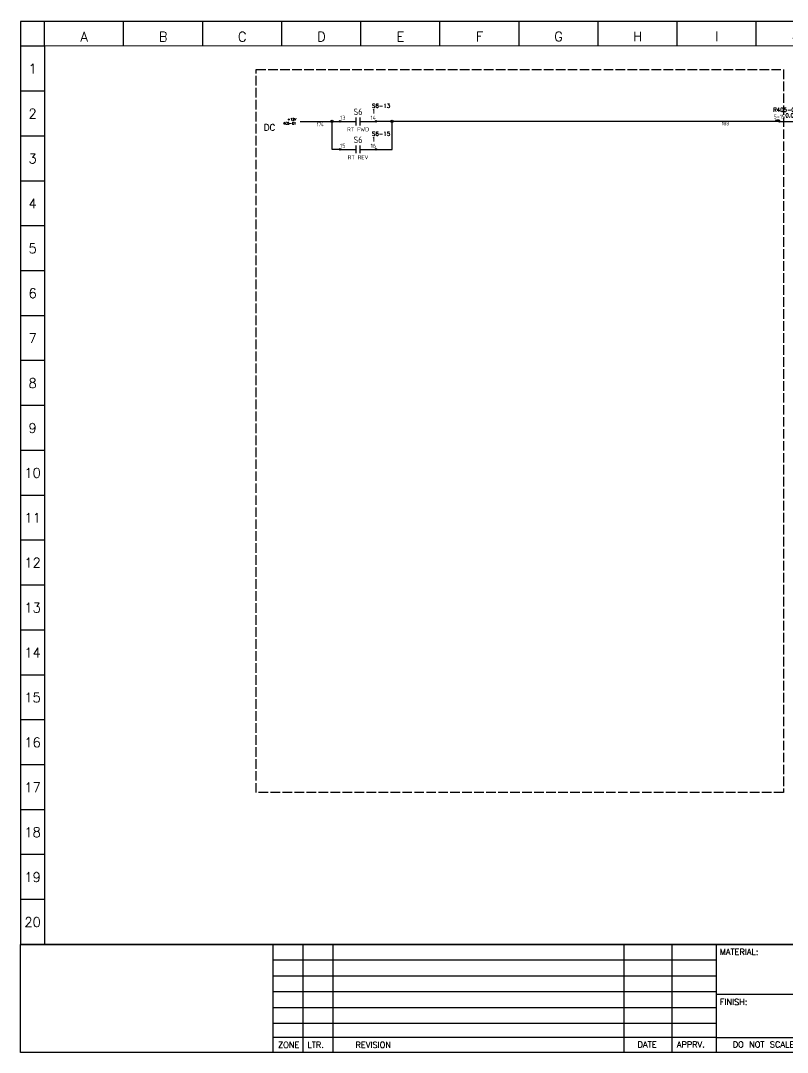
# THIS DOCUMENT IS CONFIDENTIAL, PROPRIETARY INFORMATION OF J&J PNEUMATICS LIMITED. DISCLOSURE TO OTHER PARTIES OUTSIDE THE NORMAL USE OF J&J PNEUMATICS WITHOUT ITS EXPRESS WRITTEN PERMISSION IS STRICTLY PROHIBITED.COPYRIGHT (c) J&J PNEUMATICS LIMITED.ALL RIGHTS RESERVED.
# Model space of a CAD drawing. Header units: millimetres. Extents: x 0 to 1020, y 0 to 646.
# Drawn here: x 0 to 480, y 0 to 646 of the extents above; entities that cross this region are included whole.
import ezdxf
from ezdxf.enums import TextEntityAlignment as Align

# ---------------------------------------------------------------- set-up
doc = ezdxf.new("R2010")
doc.units = ezdxf.units.MM
doc.header["$LTSCALE"] = 0.5
doc.linetypes.add('ACAD_ISO02W100', pattern=[15, 12, -3])
for name, color, linetype in [('LOCBOX', 7, 'ACAD_ISO02W100'), ('NETLIST', 50, 'Continuous'), ('OUTLINE_0', 7, 'Continuous'), ('OUTLINE_GRID', 7, 'Continuous'), ('SYMS', 7, 'Continuous'), ('WIREFIXED', 7, 'Continuous'), ('WIRES', 7, 'Continuous')]:
    doc.layers.add(name, color=color, linetype=linetype)
doc.styles.add('MONOTXT', font='monotxt', dxfattribs={"height": 0.125})
doc.styles.get("Standard").update_dxf_attribs({"font": 'txt.shx', "bigfont": 'gbcbig.shx'})
doc.styles.add('WD', font='romans.shx', dxfattribs={"bigfont": 'gbcbig.shx'})
doc.styles.add('WD_IEC', font='isocp2.shx', dxfattribs={"width": 0.9, "height": 4})

# ---------------------------------------------------------------- blocks, each defined once
blk = doc.blocks.new('CONTRELEC 2016 BLOCK')
for p, q in [((131.63, 68.75), (131.63, 12.5)), ((147.26, 68.75), (147.26, 12.5)), ((162.88, 68.75), (162.88, 12.5)), ((314.74, 68.75), (314.74, 12.5)), ((339.74, 68.75), (339.74, 12.5)), ((362.88, 68.75), (362.88, 12.5)), ((444.47, 68.75), (444.47, 12.5)), ((512.88, 68.75), (512.88, 12.5)), ((562.5, 68.75), (562.5, 12.5)), ((587.5, 68.75), (587.5, 12.5)), ((702.25, 68.75), (702.25, 12.5)), ((362.88, 60.54), (131.63, 60.54)), ((587.5, 60.54), (512.88, 60.54)), ((544.24, 60.54), (544.24, 12.5)), ((362.88, 52.29), (131.63, 52.29)), ((587.5, 52.27), (512.88, 52.27)), ((362.88, 44.04), (131.63, 44.04)), ((587.5, 44.04), (512.88, 44.04)), ((702.25, 45.31), (850, 45.31)), ((362.88, 42.79), (444.47, 42.79)), ((444.47, 42.9), (513.01, 42.9)), ((362.88, 35.79), (131.63, 35.79)), ((587.5, 35.79), (512.88, 35.79)), ((362.88, 27.54), (131.63, 27.54)), ((587.5, 27.54), (512.88, 27.54)), ((587.24, 27.38), (850, 27.38)), ((362.88, 20.29), (131.63, 20.29)), ((362.88, 20.29), (444.47, 20.29)), ((587.5, 20.29), (512.88, 20.29)), ((702.25, 20.31), (850, 20.31)), ((753.23, 20.31), (753.23, 12.5)), ((812.7, 20.31), (812.7, 12.5))]:
    blk.add_line(p, q)
blk.add_lwpolyline([(0, 68.75), (850, 68.75), (850, 12.5), (0, 12.5)], close=True)
at = {"layer": 'OUTLINE_0', "linetype": 'Continuous'}
blk.add_line((544.24, 12.5), (562.5, 12.5), dxfattribs=at)
at = {"insert": (784.15, 34.85), "char_height": 2.5, "width": 3.4096, "attachment_point": 1}
blk.add_mtext('\\pi0.87148;-', dxfattribs=at)
at = {"layer": 'OUTLINE_0'}
for s, height, p in [('MATERIAL:', 3.125, (364.7, 63.28)), ('UNLESS OTHERWISE SPECIFIED', 2.35, (448.97, 64.79)), ('APPROVALS', 3, (520.53, 63.28)), ('DATE', 3, (568.82, 63.28)), ('TITLE', 3, (590.57, 63.19)), ('TOLERANCES ARE:', 2.35, (448.97, 56.96)), ('DIMENSIONS ARE IN INCHES', 2.35, (448.97, 60.88)), ('FRACTIONS', 2.35, (449.01, 53.04)), ('DECIMALS', 2.35, (473.22, 52.96)), ('ANGLES', 2.35, (495.17, 52.96)), ('DRAWN', 3, (515.21, 54.5)), ('%%P 1/64', 2.35, (450.01, 48.43)), ('.XX%%P.01', 2.35, (474.49, 48.43)), ('%%P 30%%D', 2.35, (496.69, 48.43)), ('CHECKED', 3, (515.21, 45.93)), ('.XXX%%P.005', 2.35, (473.98, 43.89)), ('DRAWING No.', 3, (705.14, 40.21)), ('FINISH:', 3.125, (364.7, 37.21)), ('APPROVAL', 3, (515.21, 37.77)), ('RELEASED', 3, (515.21, 29.61)), ('ENQUIRY/JOB NUMBER', 3, (589.63, 22.91)), ('FILE:', 3, (706.25, 22.18)), ('ZONE', 3.125, (134.3, 14.8)), ('LTR.', 3.125, (149.63, 14.83)), ('REVISION', 3.125, (174.72, 14.83)), ('DATE', 3.125, (321.88, 15.05)), ('APPRV.', 3.125, (342.3, 15.05)), ('DO NOT SCALE DRAWING', 3.125, (371.49, 15.05)), ('SCALE:', 3, (706.25, 15.11)), ('SHT    OF', 3, (765.79, 15.11))]:
    blk.add_text(s, height=height, dxfattribs=at).set_placement(p)
at = {"layer": 'OUTLINE_0', "style": 'WD'}
blk.add_text('REV.', height=3, dxfattribs=at).set_placement((816.29, 15.11))
at = {"layer": 'OUTLINE_0', "insert": (446.94, 41.22), "char_height": 1.875, "width": 63.19, "attachment_point": 1, "style": 'MONOTXT'}
blk.add_mtext('THIS DOCUMENT IS CONFIDENTIAL, PROPRIETARY INFORMATION OF CONTRELEC LIMITED. DISCLOSURE TO OTHER PARTIES OUTSIDE THE NORMAL USE OF CONTRELEC LIMITED WITHOUT ITS EXPRESS WRITTEN PERMISSION IS STRICTLY PROHIBITED. COPYRIGHT (C) CONTRELEC LIMITED.^JALL RIGHTS RESERVED.', dxfattribs=at)
at = {"layer": 'OUTLINE_0', "style": 'WD'}
for tag, height, p in [('DWGDESC1', 5, (644.66, 57.89)), ('EDBY', 3, (553.37, 56.41)), ('EDDATE', 3, (575, 56.41)), ('CKBY', 3, (553.37, 48.16)), ('CKDATE', 3, (575, 48.16)), ('DWGDESC2', 5, (645.03, 47.96)), ('DWGDESC3', 5, (645.15, 37.57)), ('PROJDESC', 5, (642.81, 17.97)), ('REVISION', 3, (835.28, 16.64))]:
    blk.add_attdef(tag, text='', height=height, dxfattribs=at).set_placement(p, align=Align.MIDDLE_CENTER)
blk.add_attdef('DWGNO', text='', height=5, dxfattribs=at).set_placement((782.6, 33.58), align=Align.MIDDLE_RIGHT)
blk.add_attdef('SHEETNO', text='', height=5, dxfattribs=at).set_placement((788, 33.58), align=Align.MIDDLE_LEFT)
for tag, p, height in [('FILENAME', (721.45, 22.05), 3), ('SCALE', (725.62, 15.05), 3), ('SH', (776.35, 15.29), 3), ('NSH', (796.5, 15.11), 3.12)]:
    blk.add_attdef(tag, p, '', height=height, dxfattribs=at)
at = {"layer": 'OUTLINE_0', "style": 'WD', "flags": 1}
blk.add_attdef('WD_TB', (567.05, 15.25), '', height=3, dxfattribs=at)
blk = doc.blocks.new('2010 Grid')
at = {"layer": 'OUTLINE_GRID'}
for p, q in [((0, 481.25), (0, 0)), ((850, 481.25), (0, 481.25)), ((12.5, 468.31), (12.5, 481.25)), ((53.75, 468.33), (53.75, 481.27)), ((95, 468.35), (95, 481.29)), ((136.25, 468.37), (136.25, 481.32)), ((177.5, 468.39), (177.5, 481.34)), ((218.75, 468.41), (218.75, 481.36)), ((260, 468.44), (260, 481.38)), ((301.25, 468.46), (301.25, 481.4)), ((342.5, 468.48), (342.5, 481.43)), ((383.75, 468.5), (383.75, 481.45)), ((425, 468.52), (425, 481.47)), ((466.25, 468.55), (466.25, 481.49)), ((507.5, 468.57), (507.5, 481.51)), ((548.75, 468.59), (548.75, 481.53)), ((590, 468.61), (590, 481.56)), ((631.25, 468.63), (631.25, 481.58)), ((672.5, 468.66), (672.5, 481.6)), ((713.75, 468.68), (713.75, 481.62)), ((755, 468.7), (755, 481.64)), ((796.25, 468.72), (796.25, 481.67)), ((837.5, 468.74), (837.5, 481.69)), ((850, 481.25), (850, 0)), ((12.5, 468.31), (0, 468.31)), ((837.5, 468.74), (12.5, 468.31)), ((12.5, 468.31), (12.5, 0)), ((837.5, 468.74), (837.5, 0)), ((850, 468.74), (837.5, 468.74)), ((12.5, 444.89), (0, 444.89)), ((850, 445.33), (837.5, 445.33)), ((12.5, 421.47), (0, 421.47)), ((850, 421.91), (837.5, 421.91)), ((850, 398.5), (837.5, 398.5)), ((12.5, 398.06), (0, 398.06)), ((12.5, 374.64), (0, 374.64)), ((850, 375.08), (837.5, 375.08)), ((12.5, 351.23), (0, 351.23)), ((850, 351.67), (837.5, 351.67)), ((850, 328.25), (837.5, 328.25)), ((12.5, 327.81), (0, 327.81)), ((12.5, 304.4), (0, 304.4)), ((850, 304.84), (837.5, 304.84)), ((12.5, 280.98), (0, 280.98)), ((850, 281.42), (837.5, 281.42)), ((12.5, 257.57), (0, 257.57)), ((850, 258.01), (837.5, 258.01)), ((12.5, 234.15), (0, 234.15)), ((850, 234.59), (837.5, 234.59)), ((12.5, 210.74), (0, 210.74)), ((850, 211.18), (837.5, 211.18)), ((12.5, 187.32), (0, 187.32)), ((850, 187.76), (837.5, 187.76)), ((12.5, 163.91), (0, 163.91)), ((850, 164.35), (837.5, 164.35)), ((12.5, 140.49), (0, 140.49)), ((850, 140.93), (837.5, 140.93)), ((12.5, 117.08), (0, 117.08)), ((850, 117.51), (837.5, 117.51)), ((12.5, 93.66), (0, 93.66)), ((850, 94.1), (837.5, 94.1)), ((12.5, 70.25), (0, 70.25)), ((850, 70.68), (837.5, 70.68)), ((12.5, 46.83), (0, 46.83)), ((850, 47.27), (837.5, 47.27)), ((12.5, 23.42), (0, 23.42)), ((850, 23.85), (837.5, 23.85)), ((850, 0), (0, 0))]:
    blk.add_line(p, q, dxfattribs=at)
at = {"layer": 'OUTLINE_GRID', "char_height": 5, "width": 17.7556, "attachment_point": 5}
for s, insert in [('A', (33.12, 473.28)), ('B', (74.38, 473.3)), ('C', (115.62, 473.32)), ('D', (156.88, 473.34)), ('E', (198.12, 473.37)), ('F', (239.38, 473.39)), ('G', (280.62, 473.41)), ('H', (321.88, 473.43)), ('I', (363.12, 473.45)), ('J', (404.37, 473.48)), ('K', (445.62, 473.5)), ('L', (486.88, 473.52)), ('M', (528.12, 473.54)), ('N', (569.38, 473.56)), ('O', (610.62, 473.59)), ('P', (651.88, 473.61)), ('Q', (693.12, 473.63)), ('R', (734.38, 473.65)), ('S', (775.62, 473.67)), ('T', (816.88, 473.69)), ('1', (6.25, 456.6)), ('1', (843.75, 457.04)), ('2', (843.75, 433.62)), ('2', (6.25, 433.18)), ('3', (6.25, 409.77)), ('3', (843.75, 410.21)), ('4', (6.25, 386.35)), ('4', (843.75, 386.79)), ('5', (843.75, 363.37)), ('5', (6.25, 362.94)), ('6', (6.25, 339.52)), ('6', (843.75, 339.96)), ('7', (6.25, 316.11)), ('7', (843.75, 316.54)), ('8', (6.25, 292.69)), ('8', (843.75, 293.13)), ('9', (6.25, 269.28)), ('9', (843.75, 269.71)), ('10', (6.25, 245.86)), ('10', (843.75, 246.3)), ('11', (6.25, 222.44)), ('11', (843.75, 222.88)), ('12', (6.25, 199.03)), ('12', (843.75, 199.47)), ('13', (6.25, 175.61)), ('13', (843.75, 176.05)), ('14', (6.25, 152.2)), ('14', (843.75, 152.64)), ('15', (6.25, 128.78)), ('15', (843.75, 129.22)), ('16', (6.25, 105.37)), ('16', (843.75, 105.81)), ('17', (6.25, 81.95)), ('17', (843.75, 82.39)), ('18', (6.25, 58.54)), ('18', (843.75, 58.98)), ('19', (843.75, 35.56)), ('19', (6.25, 35.12)), ('20', (6.25, 11.71)), ('20', (843.75, 12.15))]:
    blk.add_mtext(s, dxfattribs=dict(at, insert=insert))
blk = doc.blocks.new('CONTACT-NO')
for p, q in [((2.5, 0), (12.5, 0)), ((12.5, -2.5), (12.5, 2.5)), ((15, -2.5), (15, 2.5)), ((15, 0), (25, 0))]:
    blk.add_line(p, q)
for centre in [(2.5, 0), (25, 0)]:
    blk.add_circle(centre, 0.5)
at = {"style": 'WD_IEC', "flags": 1}
blk.add_attdef('LOC', text='', height=4, dxfattribs=at).set_placement((13.75, 11), align=Align.MIDDLE_CENTER)
at = {"style": 'WD_IEC'}
for tag, height, p in [('TAG1', 4, (13.75, 6)), ('DESC1', 2.5, (13.75, -5))]:
    blk.add_attdef(tag, text='', height=height, dxfattribs=at).set_placement(p, align=Align.MIDDLE_CENTER)
for tag, p, height, flags in [('X4TERM01', (2.5, 0), 0.64, 1), ('TERM01', (2.5, 1), 2.5, 8), ('X1TERM02', (25, 0), 0.64, 1)]:
    blk.add_attdef(tag, p, '', height=height, dxfattribs=dict(at, flags=flags))
at = {"style": 'WD_IEC', "flags": 8}
blk.add_attdef('TERM02', text='', height=2.5, dxfattribs=at).set_placement((25, 1), align=Align.RIGHT)
at = {"layer": 'NETLIST'}
for tag, p, height in [('NETTAG', (22.5, 8.5), 2.5), ('NETVALUE', (22.5, 5), 2.56)]:
    blk.add_attdef(tag, p, '', height=height, dxfattribs=at)
blk = doc.blocks.new('INTERCONNECT-H1')
blk.add_line((-2.5, 0), (12.5, 0))
for centre in [(-2.5, 0), (12.5, 0)]:
    blk.add_circle(centre, 0.5)
at = {"style": 'WD_IEC', "flags": 1}
for tag, height, p in [('LOC', 4, (5, 10)), ('TAG1', 4, (-2.43, 3.16)), ('DESC1', 2.5, (5, -2.5))]:
    blk.add_attdef(tag, text='', height=height, dxfattribs=at).set_placement(p, align=Align.MIDDLE_CENTER)
at = {"style": 'WD_IEC', "flags": 8}
for tag, p in [('TERM01', (-2.5, 1)), ('TERM02', (12.5, 1))]:
    blk.add_attdef(tag, text='', height=2.5, dxfattribs=at).set_placement(p, align=Align.BOTTOM_CENTER)
at = {"style": 'WD_IEC', "flags": 1}
blk.add_attdef('X4TERM01', (-2.5, 0), '', height=0.5, dxfattribs=at)
blk.add_attdef('X1TERM02', text='', height=0.5, dxfattribs=at).set_placement((12.5, 0), align=Align.RIGHT)
at = {"layer": 'NETLIST'}
for tag, p in [('NETTAG', (5, 6)), ('NETVALUE', (5, 2.5))]:
    blk.add_attdef(tag, text='', height=2.5, dxfattribs=at).set_placement(p, align=Align.CENTER)
blk.add_attdef('X4TERMDESC01', text='', height=1, dxfattribs=at).set_placement((-2.5, 0), align=Align.RIGHT)
blk.add_attdef('X1TERMDESC02', (12.5, 0), '', height=1, dxfattribs=at)
blk = doc.blocks.new('WDDOT')
for radius in [0.72, 0.449, 0.223]:
    blk.add_circle((0, 0), radius)
blk = doc.blocks.new('WD_WNH2')
at = {"linetype": 'Continuous', "style": 'WD_IEC', "width": 0.8}
blk.add_attdef('WIRENO', text='', height=2.5, dxfattribs=at).set_placement((0, 0), align=Align.TOP_CENTER)
at = {"style": 'WD_IEC', "flags": 1}
for tag, p in [('W02USER', (0, -1.21)), ('W03USER', (0, -1.33)), ('W04USER', (0, -1.46)), ('W05USER', (0, -1.58)), ('W06USER', (0, -1.71)), ('W07USER', (0, -1.83)), ('W08USER', (0, -1.96)), ('W09USER', (0, -2.08)), ('W01USER', (0, -1.08)), ('W10USER', (0, -2.21))]:
    blk.add_attdef(tag, text='', height=0.08, dxfattribs=at).set_placement(p, align=Align.CENTER)

msp = doc.modelspace()

# ---------------------------------------------------------------- linework, layer by layer
at = {"layer": 'LOCBOX'}
msp.add_lwpolyline([(147.5, 615), (477.5, 615), (477.5, 162.5), (147.5, 162.5)], close=True, dxfattribs=at)
at = {"layer": 'WIRES'}
for p, q in [((175, 582.5), (200, 582.5)), ((195, 565), (195, 582.5)), ((475, 582.5), (222.5, 582.5)), ((232.5, 565), (232.5, 582.5)), ((200, 565), (195, 565)), ((222.5, 565), (232.5, 565))]:
    msp.add_line(p, q, dxfattribs=at)

# ---------------------------------------------------------------- block references
at = {"xscale": 1.2, "yscale": 1.2, "zscale": 1.2}
msp.add_blockref('2010 Grid', (0, 67.5), dxfattribs=at)
ref = msp.add_blockref('CONTACT-NO', (197.5, 582.5))
ref.add_attrib('NETTAG', 'S6-13', (220, 591), dxfattribs={"layer": 'NETLIST', "height": 2.5})
ref.add_attrib('NETVALUE', '1', (220, 587.5), dxfattribs={"layer": 'NETLIST', "height": 2.56})
ref.add_attrib('TAG1', 'S6', dxfattribs={"height": 4, "style": 'WD_IEC'}).set_placement((211.25, 588.5), align=Align.MIDDLE_CENTER)
ref.add_attrib('DESC1', 'RT FWD', dxfattribs={"height": 2.5, "style": 'WD_IEC'}).set_placement((211.25, 577.5), align=Align.MIDDLE_CENTER)
ref.add_attrib('TERM01', '13', (200, 583.5), dxfattribs={"height": 2.5, "style": 'WD_IEC'})
ref.add_attrib('TERM02', '14', dxfattribs={"height": 2.5, "style": 'WD_IEC'}).set_placement((222.5, 583.5), align=Align.RIGHT)
ref = msp.add_blockref('INTERCONNECT-H1', (477.5, 582.5))
ref.add_attrib('TERM02', '6-15', dxfattribs={"height": 2.5, "style": 'WD_IEC'}).set_placement((490, 583.5), align=Align.BOTTOM_CENTER)
ref.add_attrib('TERM01', '5-15', dxfattribs={"height": 2.5, "style": 'WD_IEC'}).set_placement((475, 583.5), align=Align.BOTTOM_CENTER)
ref.add_attrib('NETVALUE', '0.01', dxfattribs={"layer": 'NETLIST', "height": 2.5}).set_placement((482.5, 585), align=Align.CENTER)
ref.add_attrib('NETTAG', 'R405-03-01', dxfattribs={"layer": 'NETLIST', "height": 2.5}).set_placement((482.5, 588.5), align=Align.CENTER)
ref.add_attrib('X4TERMDESC01', '*DC', dxfattribs={"layer": 'NETLIST', "height": 1}).set_placement((475, 582.5), align=Align.RIGHT)
ref.add_attrib('X1TERMDESC02', '*MCC', (490, 582.5), dxfattribs={"layer": 'NETLIST', "height": 1})
ref = msp.add_blockref('CONTACT-NO', (197.5, 565))
ref.add_attrib('NETTAG', 'S6-15', (220, 573.5), dxfattribs={"layer": 'NETLIST', "height": 2.5})
ref.add_attrib('NETVALUE', '1', (220, 570), dxfattribs={"layer": 'NETLIST', "height": 2.56})
ref.add_attrib('TAG1', 'S6', dxfattribs={"height": 4, "style": 'WD_IEC'}).set_placement((211.25, 571), align=Align.MIDDLE_CENTER)
ref.add_attrib('DESC1', 'RT REV', dxfattribs={"height": 2.5, "style": 'WD_IEC'}).set_placement((211.25, 560), align=Align.MIDDLE_CENTER)
ref.add_attrib('TERM01', '15', (200, 566), dxfattribs={"height": 2.5, "style": 'WD_IEC'})
ref.add_attrib('TERM02', '16', dxfattribs={"height": 2.5, "style": 'WD_IEC'}).set_placement((222.5, 566), align=Align.RIGHT)
msp.add_blockref('CONTRELEC 2016 BLOCK', (0, -15), dxfattribs=at).add_auto_attribs({'DWGNO': 'S405', 'FILENAME': 'S405-03', 'DWGDESC1': 'RT AUXILIARY LOGIC', 'DWGDESC2': '-', 'DWGDESC3': '-', 'SH': '1', 'NSH': '4', 'SCALE': 'NTS', 'EDBY': 'GJB', 'EDDATE': '21/04/17', 'PROJDESC': 'CONTRELEC', 'SHEETNO': '03', 'REVISION': '1'})
at = {"layer": 'SYMS'}
for p in [(195, 582.5), (232.5, 582.5)]:
    msp.add_blockref('WDDOT', p, dxfattribs=at)
at = {"layer": 'WIREFIXED'}
ref = msp.add_blockref('WD_WNH2', (187.5, 582.5), dxfattribs=at)
ref.add_attrib('WIRENOF', '174', dxfattribs={"linetype": 'Continuous', "height": 2.5, "style": 'WD_IEC', "width": 0.8}).set_placement((187.56, 581.87), align=Align.TOP_CENTER)
ref = msp.add_blockref('WD_WNH2', (441.25, 582.5), dxfattribs=at)
ref.add_attrib('WIRENOF', '188', dxfattribs={"linetype": 'Continuous', "height": 2.5, "style": 'WD_IEC', "width": 0.8}).set_placement((441.25, 582.5), align=Align.TOP_CENTER)

# ---------------------------------------------------------------- texts
at = {"insert": (172.5, 582.5), "char_height": 1.5, "attachment_point": 6}
msp.add_mtext_dynamic_manual_height_columns('+12V\\P405-01', width=15, gutter_width=0.5, heights=[0], dxfattribs=at)
at = {"layer": 'LOCBOX'}
msp.add_text('DC', height=4, dxfattribs=at).set_placement((155.83, 575.5), align=Align.BOTTOM_CENTER)

doc.saveas('drawing.dxf')
